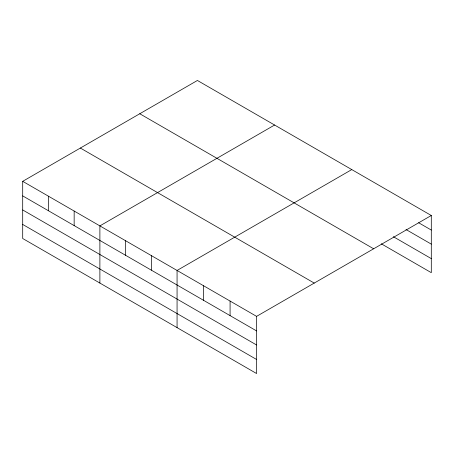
<?xml version="1.0" encoding="UTF-8"?>
<svg xmlns="http://www.w3.org/2000/svg" width="454" height="454" viewBox="0 0 454 454"><rect width="100%" height="100%" fill="white"/><g stroke="black" fill="none" stroke-linecap="round" stroke-linejoin="round"><path stroke-width="0.68" d="M256.589 344.989L256.589 316.364L22.7 181.333L22.7 238.503L256.589 373.534L256.589 344.989L22.7 209.952M381.298 243.798L431.3 272.667L431.3 215.497L197.411 80.466L22.7 181.333M274.596 125.026L99.886 225.893L99.886 283.063M351.776 169.586L177.066 270.453L177.066 327.623M256.589 316.364L431.3 215.497M418.65 222.755L431.3 230.059M405.995 229.514L431.3 244.121M393.346 236.693L431.3 258.61M139.758 113.75L373.648 248.786M80.352 148.044L314.242 283.08M22.7 195.895L256.589 330.926M22.7 224.441L256.589 359.477M230.082 301.064L230.082 315.626M203.574 285.759L203.574 300.321M151.341 255.602L151.341 270.164M125.61 240.745L125.61 255.307M74.155 211.042L74.155 225.598M48.43 196.185L48.43 210.747"/></g></svg>
